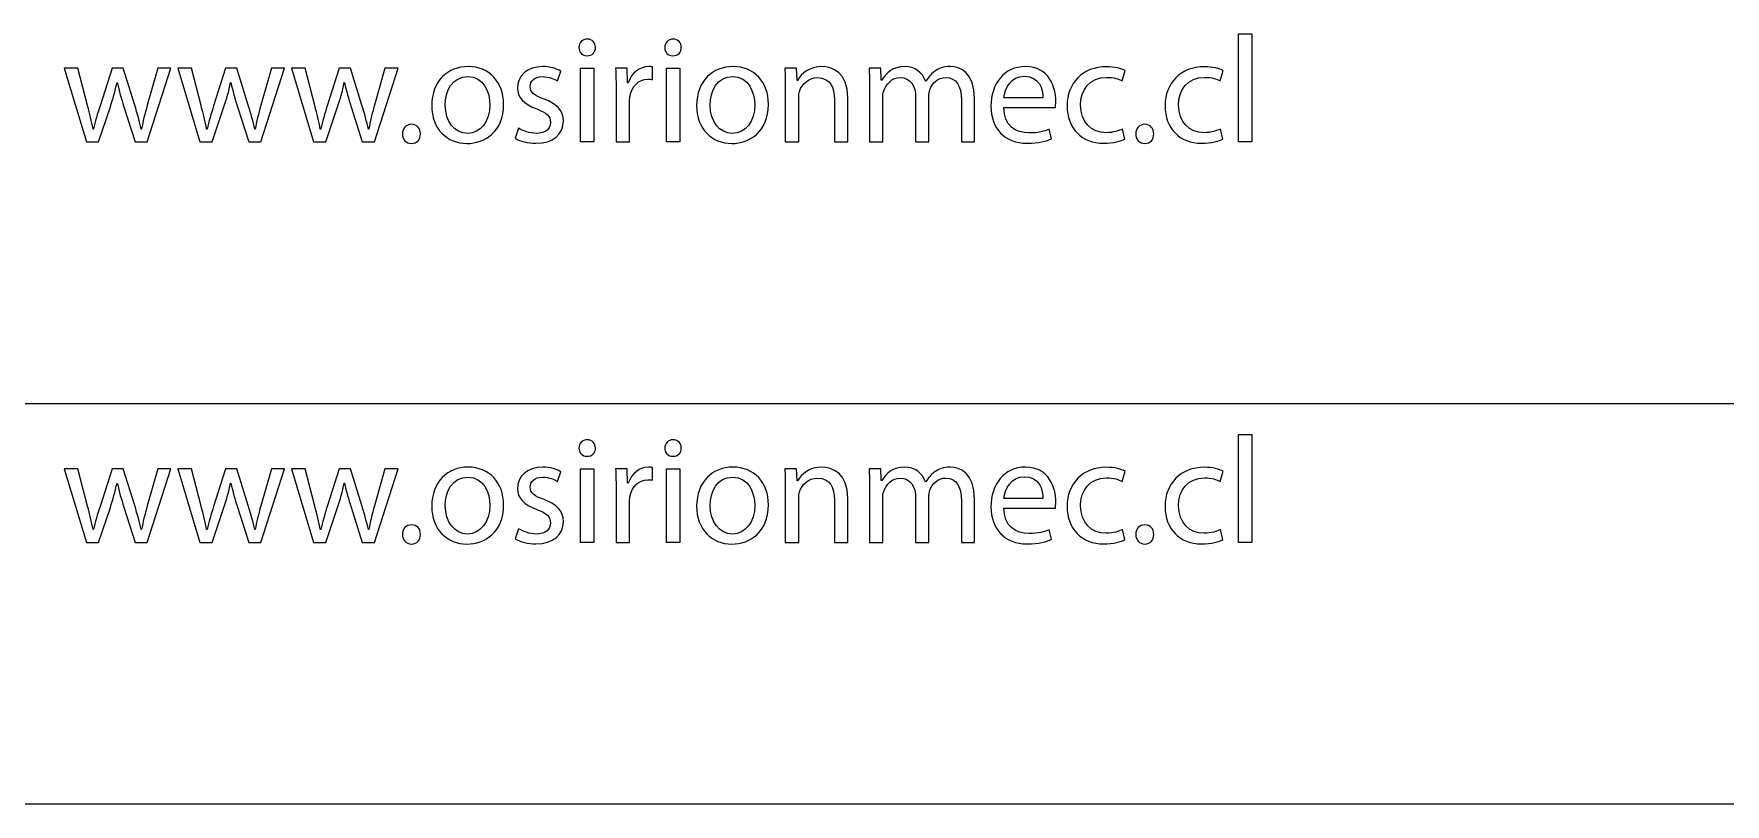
# Model space of a CAD drawing. Header units: inches. Extents: x 4400 to 4800, y 4100 to 4300.
# Drawn here: x 4631.4 to 4687.1, y 4127.5 to 4152.9 of the extents above; entities that cross this region are included whole.
import ezdxf

# ---------------------------------------------------------------- set-up
doc = ezdxf.new("R2010")
doc.units = ezdxf.units.IN
doc.header["$MEASUREMENT"] = 0
doc.layers.add('Capa 1', color=7, linetype='Continuous')

# ---------------------------------------------------------------- blocks, each defined once
blk = doc.blocks.new('block 43')
at = {"layer": 'Capa 1', "color": 1, "lineweight": 9, "true_color": 0xff0000}
for points in [[(4671.053, 4152.876), (4671.493, 4152.876), (4671.493, 4149.325), (4671.053, 4149.325), (4671.053, 4152.876)], [(4649.398, 4149.325), (4649.398, 4151.746), (4649.838, 4151.746), (4649.838, 4149.325), (4649.398, 4149.325)], [(4652.223, 4149.325), (4652.223, 4151.746), (4652.663, 4151.746), (4652.663, 4149.325), (4652.223, 4149.325)]]:
    blk.add_lwpolyline(points, dxfattribs=at)
for points, knots in [([(4649.888, 4152.426), (4649.893, 4152.275), (4649.783, 4152.156), (4649.608, 4152.156), (4649.453, 4152.156), (4649.343, 4152.275), (4649.343, 4152.426), (4649.343, 4152.581), (4649.458, 4152.701), (4649.618, 4152.701), (4649.783, 4152.701), (4649.888, 4152.581), (4649.888, 4152.426)], [0, 0, 0, 0, 1, 1, 1, 2, 2, 2, 3, 3, 3, 4, 4, 4, 4]), ([(4652.713, 4152.426), (4652.718, 4152.275), (4652.608, 4152.156), (4652.433, 4152.156), (4652.278, 4152.156), (4652.168, 4152.275), (4652.168, 4152.426), (4652.168, 4152.581), (4652.283, 4152.701), (4652.443, 4152.701), (4652.608, 4152.701), (4652.713, 4152.581), (4652.713, 4152.426)], [0, 0, 0, 0, 1, 1, 1, 2, 2, 2, 3, 3, 3, 4, 4, 4, 4]), ([(4632.848, 4151.746), (4632.848, 4151.746), (4633.168, 4150.515), (4633.168, 4150.515), (4633.238, 4150.245), (4633.303, 4149.995), (4633.348, 4149.745), (4633.348, 4149.745), (4633.363, 4149.745), (4633.363, 4149.745), (4633.418, 4149.99), (4633.498, 4150.25), (4633.578, 4150.51), (4633.578, 4150.51), (4633.973, 4151.746), (4633.973, 4151.746), (4633.973, 4151.746), (4634.343, 4151.746), (4634.343, 4151.746), (4634.343, 4151.746), (4634.719, 4150.535), (4634.719, 4150.535), (4634.809, 4150.245), (4634.879, 4149.99), (4634.934, 4149.745), (4634.934, 4149.745), (4634.948, 4149.745), (4634.948, 4149.745), (4634.988, 4149.99), (4635.054, 4150.245), (4635.133, 4150.53), (4635.133, 4150.53), (4635.479, 4151.746), (4635.479, 4151.746), (4635.479, 4151.746), (4635.914, 4151.746), (4635.914, 4151.746), (4635.914, 4151.746), (4635.133, 4149.325), (4635.133, 4149.325), (4635.133, 4149.325), (4634.733, 4149.325), (4634.733, 4149.325), (4634.733, 4149.325), (4634.363, 4150.48), (4634.363, 4150.48), (4634.278, 4150.75), (4634.208, 4150.99), (4634.148, 4151.275), (4634.148, 4151.275), (4634.138, 4151.275), (4634.138, 4151.275), (4634.079, 4150.985), (4634.003, 4150.735), (4633.918, 4150.475), (4633.918, 4150.475), (4633.528, 4149.325), (4633.528, 4149.325), (4633.528, 4149.325), (4633.128, 4149.325), (4633.128, 4149.325), (4633.128, 4149.325), (4632.398, 4151.746), (4632.398, 4151.746), (4632.398, 4151.746), (4632.848, 4151.746), (4632.848, 4151.746)], [0, 0, 0, 0, 1, 1, 1, 2, 2, 2, 3, 3, 3, 4, 4, 4, 5, 5, 5, 6, 6, 6, 7, 7, 7, 8, 8, 8, 9, 9, 9, 10, 10, 10, 11, 11, 11, 12, 12, 12, 13, 13, 13, 14, 14, 14, 15, 15, 15, 16, 16, 16, 17, 17, 17, 18, 18, 18, 19, 19, 19, 20, 20, 20, 21, 21, 21, 22, 22, 22, 22]), ([(4636.588, 4151.746), (4636.588, 4151.746), (4636.908, 4150.515), (4636.908, 4150.515), (4636.978, 4150.245), (4637.043, 4149.995), (4637.088, 4149.745), (4637.088, 4149.745), (4637.103, 4149.745), (4637.103, 4149.745), (4637.158, 4149.99), (4637.238, 4150.25), (4637.318, 4150.51), (4637.318, 4150.51), (4637.713, 4151.746), (4637.713, 4151.746), (4637.713, 4151.746), (4638.083, 4151.746), (4638.083, 4151.746), (4638.083, 4151.746), (4638.459, 4150.535), (4638.459, 4150.535), (4638.549, 4150.245), (4638.618, 4149.99), (4638.674, 4149.745), (4638.674, 4149.745), (4638.688, 4149.745), (4638.688, 4149.745), (4638.728, 4149.99), (4638.794, 4150.245), (4638.873, 4150.53), (4638.873, 4150.53), (4639.219, 4151.746), (4639.219, 4151.746), (4639.219, 4151.746), (4639.654, 4151.746), (4639.654, 4151.746), (4639.654, 4151.746), (4638.873, 4149.325), (4638.873, 4149.325), (4638.873, 4149.325), (4638.473, 4149.325), (4638.473, 4149.325), (4638.473, 4149.325), (4638.103, 4150.48), (4638.103, 4150.48), (4638.018, 4150.75), (4637.948, 4150.99), (4637.888, 4151.275), (4637.888, 4151.275), (4637.878, 4151.275), (4637.878, 4151.275), (4637.819, 4150.985), (4637.743, 4150.735), (4637.658, 4150.475), (4637.658, 4150.475), (4637.268, 4149.325), (4637.268, 4149.325), (4637.268, 4149.325), (4636.868, 4149.325), (4636.868, 4149.325), (4636.868, 4149.325), (4636.138, 4151.746), (4636.138, 4151.746), (4636.138, 4151.746), (4636.588, 4151.746), (4636.588, 4151.746)], [0, 0, 0, 0, 1, 1, 1, 2, 2, 2, 3, 3, 3, 4, 4, 4, 5, 5, 5, 6, 6, 6, 7, 7, 7, 8, 8, 8, 9, 9, 9, 10, 10, 10, 11, 11, 11, 12, 12, 12, 13, 13, 13, 14, 14, 14, 15, 15, 15, 16, 16, 16, 17, 17, 17, 18, 18, 18, 19, 19, 19, 20, 20, 20, 21, 21, 21, 22, 22, 22, 22]), ([(4640.328, 4151.746), (4640.328, 4151.746), (4640.648, 4150.515), (4640.648, 4150.515), (4640.718, 4150.245), (4640.783, 4149.995), (4640.828, 4149.745), (4640.828, 4149.745), (4640.843, 4149.745), (4640.843, 4149.745), (4640.898, 4149.99), (4640.978, 4150.25), (4641.058, 4150.51), (4641.058, 4150.51), (4641.453, 4151.746), (4641.453, 4151.746), (4641.453, 4151.746), (4641.823, 4151.746), (4641.823, 4151.746), (4641.823, 4151.746), (4642.199, 4150.535), (4642.199, 4150.535), (4642.289, 4150.245), (4642.358, 4149.99), (4642.414, 4149.745), (4642.414, 4149.745), (4642.428, 4149.745), (4642.428, 4149.745), (4642.468, 4149.99), (4642.534, 4150.245), (4642.613, 4150.53), (4642.613, 4150.53), (4642.959, 4151.746), (4642.959, 4151.746), (4642.959, 4151.746), (4643.394, 4151.746), (4643.394, 4151.746), (4643.394, 4151.746), (4642.613, 4149.325), (4642.613, 4149.325), (4642.613, 4149.325), (4642.213, 4149.325), (4642.213, 4149.325), (4642.213, 4149.325), (4641.843, 4150.48), (4641.843, 4150.48), (4641.758, 4150.75), (4641.688, 4150.99), (4641.628, 4151.275), (4641.628, 4151.275), (4641.618, 4151.275), (4641.618, 4151.275), (4641.559, 4150.985), (4641.483, 4150.735), (4641.398, 4150.475), (4641.398, 4150.475), (4641.008, 4149.325), (4641.008, 4149.325), (4641.008, 4149.325), (4640.608, 4149.325), (4640.608, 4149.325), (4640.608, 4149.325), (4639.878, 4151.746), (4639.878, 4151.746), (4639.878, 4151.746), (4640.328, 4151.746), (4640.328, 4151.746)], [0, 0, 0, 0, 1, 1, 1, 2, 2, 2, 3, 3, 3, 4, 4, 4, 5, 5, 5, 6, 6, 6, 7, 7, 7, 8, 8, 8, 9, 9, 9, 10, 10, 10, 11, 11, 11, 12, 12, 12, 13, 13, 13, 14, 14, 14, 15, 15, 15, 16, 16, 16, 17, 17, 17, 18, 18, 18, 19, 19, 19, 20, 20, 20, 21, 21, 21, 22, 22, 22, 22]), ([(4646.863, 4150.555), (4646.863, 4149.66), (4646.244, 4149.27), (4645.658, 4149.27), (4645.003, 4149.27), (4644.498, 4149.75), (4644.498, 4150.515), (4644.498, 4151.325), (4645.028, 4151.8), (4645.698, 4151.8), (4646.393, 4151.8), (4646.863, 4151.295), (4646.863, 4150.555)], [0, 0, 0, 0, 1, 1, 1, 2, 2, 2, 3, 3, 3, 4, 4, 4, 4]), ([(4644.943, 4150.53), (4644.943, 4150), (4645.248, 4149.6), (4645.678, 4149.6), (4646.098, 4149.6), (4646.413, 4149.995), (4646.413, 4150.54), (4646.413, 4150.95), (4646.208, 4151.47), (4645.688, 4151.47), (4645.168, 4151.47), (4644.943, 4150.99), (4644.943, 4150.53)], [0, 0, 0, 0, 1, 1, 1, 2, 2, 2, 3, 3, 3, 4, 4, 4, 4]), ([(4647.358, 4149.775), (4647.488, 4149.69), (4647.718, 4149.6), (4647.938, 4149.6), (4648.258, 4149.6), (4648.408, 4149.76), (4648.408, 4149.96), (4648.408, 4150.17), (4648.283, 4150.285), (4647.958, 4150.405), (4647.523, 4150.56), (4647.318, 4150.8), (4647.318, 4151.09), (4647.318, 4151.48), (4647.633, 4151.8), (4648.153, 4151.8), (4648.398, 4151.8), (4648.613, 4151.73), (4648.748, 4151.65), (4648.748, 4151.65), (4648.638, 4151.33), (4648.638, 4151.33), (4648.543, 4151.39), (4648.368, 4151.47), (4648.143, 4151.47), (4647.883, 4151.47), (4647.738, 4151.32), (4647.738, 4151.14), (4647.738, 4150.94), (4647.883, 4150.85), (4648.198, 4150.73), (4648.618, 4150.57), (4648.833, 4150.36), (4648.833, 4150), (4648.833, 4149.575), (4648.503, 4149.275), (4647.928, 4149.275), (4647.663, 4149.275), (4647.418, 4149.34), (4647.248, 4149.44), (4647.248, 4149.44), (4647.358, 4149.775), (4647.358, 4149.775)], [0, 0, 0, 0, 1, 1, 1, 2, 2, 2, 3, 3, 3, 4, 4, 4, 5, 5, 5, 6, 6, 6, 7, 7, 7, 8, 8, 8, 9, 9, 9, 10, 10, 10, 11, 11, 11, 12, 12, 12, 13, 13, 13, 14, 14, 14, 14]), ([(4650.568, 4150.99), (4650.568, 4151.275), (4650.563, 4151.52), (4650.548, 4151.746), (4650.548, 4151.746), (4650.933, 4151.746), (4650.933, 4151.746), (4650.933, 4151.746), (4650.948, 4151.27), (4650.948, 4151.27), (4650.948, 4151.27), (4650.968, 4151.27), (4650.968, 4151.27), (4651.078, 4151.595), (4651.343, 4151.8), (4651.638, 4151.8), (4651.688, 4151.8), (4651.723, 4151.796), (4651.763, 4151.786), (4651.763, 4151.786), (4651.763, 4151.37), (4651.763, 4151.37), (4651.718, 4151.38), (4651.673, 4151.385), (4651.613, 4151.385), (4651.303, 4151.385), (4651.083, 4151.15), (4651.023, 4150.82), (4651.013, 4150.76), (4651.003, 4150.69), (4651.003, 4150.615), (4651.003, 4150.615), (4651.003, 4149.325), (4651.003, 4149.325), (4651.003, 4149.325), (4650.568, 4149.325), (4650.568, 4149.325), (4650.568, 4149.325), (4650.568, 4150.99), (4650.568, 4150.99)], [0, 0, 0, 0, 1, 1, 1, 2, 2, 2, 3, 3, 3, 4, 4, 4, 5, 5, 5, 6, 6, 6, 7, 7, 7, 8, 8, 8, 9, 9, 9, 10, 10, 10, 11, 11, 11, 12, 12, 12, 13, 13, 13, 13]), ([(4655.583, 4150.555), (4655.583, 4149.66), (4654.963, 4149.27), (4654.378, 4149.27), (4653.723, 4149.27), (4653.218, 4149.75), (4653.218, 4150.515), (4653.218, 4151.325), (4653.748, 4151.8), (4654.418, 4151.8), (4655.113, 4151.8), (4655.583, 4151.295), (4655.583, 4150.555)], [0, 0, 0, 0, 1, 1, 1, 2, 2, 2, 3, 3, 3, 4, 4, 4, 4]), ([(4653.663, 4150.53), (4653.663, 4150), (4653.968, 4149.6), (4654.398, 4149.6), (4654.818, 4149.6), (4655.133, 4149.995), (4655.133, 4150.54), (4655.133, 4150.95), (4654.928, 4151.47), (4654.408, 4151.47), (4653.888, 4151.47), (4653.663, 4150.99), (4653.663, 4150.53)], [0, 0, 0, 0, 1, 1, 1, 2, 2, 2, 3, 3, 3, 4, 4, 4, 4]), ([(4656.138, 4151.09), (4656.138, 4151.34), (4656.133, 4151.545), (4656.118, 4151.746), (4656.118, 4151.746), (4656.508, 4151.746), (4656.508, 4151.746), (4656.508, 4151.746), (4656.533, 4151.345), (4656.533, 4151.345), (4656.533, 4151.345), (4656.543, 4151.345), (4656.543, 4151.345), (4656.663, 4151.575), (4656.943, 4151.8), (4657.343, 4151.8), (4657.678, 4151.8), (4658.198, 4151.601), (4658.198, 4150.77), (4658.198, 4150.77), (4658.198, 4149.325), (4658.198, 4149.325), (4658.198, 4149.325), (4657.758, 4149.325), (4657.758, 4149.325), (4657.758, 4149.325), (4657.758, 4150.72), (4657.758, 4150.72), (4657.758, 4151.11), (4657.613, 4151.435), (4657.198, 4151.435), (4656.908, 4151.435), (4656.683, 4151.23), (4656.608, 4150.985), (4656.588, 4150.93), (4656.578, 4150.855), (4656.578, 4150.78), (4656.578, 4150.78), (4656.578, 4149.325), (4656.578, 4149.325), (4656.578, 4149.325), (4656.138, 4149.325), (4656.138, 4149.325), (4656.138, 4149.325), (4656.138, 4151.09), (4656.138, 4151.09)], [0, 0, 0, 0, 1, 1, 1, 2, 2, 2, 3, 3, 3, 4, 4, 4, 5, 5, 5, 6, 6, 6, 7, 7, 7, 8, 8, 8, 9, 9, 9, 10, 10, 10, 11, 11, 11, 12, 12, 12, 13, 13, 13, 14, 14, 14, 15, 15, 15, 15]), ([(4658.913, 4151.09), (4658.913, 4151.34), (4658.908, 4151.545), (4658.893, 4151.746), (4658.893, 4151.746), (4659.278, 4151.746), (4659.278, 4151.746), (4659.278, 4151.746), (4659.298, 4151.355), (4659.298, 4151.355), (4659.298, 4151.355), (4659.313, 4151.355), (4659.313, 4151.355), (4659.448, 4151.585), (4659.673, 4151.8), (4660.073, 4151.8), (4660.403, 4151.8), (4660.653, 4151.601), (4660.758, 4151.315), (4660.758, 4151.315), (4660.768, 4151.315), (4660.768, 4151.315), (4660.843, 4151.45), (4660.938, 4151.555), (4661.038, 4151.63), (4661.183, 4151.74), (4661.343, 4151.8), (4661.573, 4151.8), (4661.893, 4151.8), (4662.368, 4151.591), (4662.368, 4150.75), (4662.368, 4150.75), (4662.368, 4149.325), (4662.368, 4149.325), (4662.368, 4149.325), (4661.938, 4149.325), (4661.938, 4149.325), (4661.938, 4149.325), (4661.938, 4150.695), (4661.938, 4150.695), (4661.938, 4151.16), (4661.768, 4151.44), (4661.413, 4151.44), (4661.163, 4151.44), (4660.968, 4151.255), (4660.893, 4151.04), (4660.873, 4150.98), (4660.858, 4150.9), (4660.858, 4150.82), (4660.858, 4150.82), (4660.858, 4149.325), (4660.858, 4149.325), (4660.858, 4149.325), (4660.428, 4149.325), (4660.428, 4149.325), (4660.428, 4149.325), (4660.428, 4150.775), (4660.428, 4150.775), (4660.428, 4151.16), (4660.258, 4151.44), (4659.923, 4151.44), (4659.648, 4151.44), (4659.448, 4151.22), (4659.378, 4151), (4659.353, 4150.935), (4659.343, 4150.86), (4659.343, 4150.785), (4659.343, 4150.785), (4659.343, 4149.325), (4659.343, 4149.325), (4659.343, 4149.325), (4658.913, 4149.325), (4658.913, 4149.325), (4658.913, 4149.325), (4658.913, 4151.09), (4658.913, 4151.09)], [0, 0, 0, 0, 1, 1, 1, 2, 2, 2, 3, 3, 3, 4, 4, 4, 5, 5, 5, 6, 6, 6, 7, 7, 7, 8, 8, 8, 9, 9, 9, 10, 10, 10, 11, 11, 11, 12, 12, 12, 13, 13, 13, 14, 14, 14, 15, 15, 15, 16, 16, 16, 17, 17, 17, 18, 18, 18, 19, 19, 19, 20, 20, 20, 21, 21, 21, 22, 22, 22, 23, 23, 23, 24, 24, 24, 25, 25, 25, 25]), ([(4663.328, 4150.455), (4663.338, 4149.86), (4663.718, 4149.615), (4664.158, 4149.615), (4664.473, 4149.615), (4664.663, 4149.67), (4664.828, 4149.74), (4664.828, 4149.74), (4664.903, 4149.425), (4664.903, 4149.425), (4664.748, 4149.355), (4664.483, 4149.275), (4664.098, 4149.275), (4663.353, 4149.275), (4662.908, 4149.765), (4662.908, 4150.495), (4662.908, 4151.225), (4663.338, 4151.8), (4664.043, 4151.8), (4664.833, 4151.8), (4665.043, 4151.105), (4665.043, 4150.66), (4665.043, 4150.57), (4665.033, 4150.5), (4665.028, 4150.455), (4665.028, 4150.455), (4663.328, 4150.455), (4663.328, 4150.455)], [0, 0, 0, 0, 1, 1, 1, 2, 2, 2, 3, 3, 3, 4, 4, 4, 5, 5, 5, 6, 6, 6, 7, 7, 7, 8, 8, 8, 9, 9, 9, 9]), ([(4664.618, 4150.77), (4664.623, 4151.05), (4664.503, 4151.485), (4664.008, 4151.485), (4663.563, 4151.485), (4663.368, 4151.075), (4663.333, 4150.77), (4663.333, 4150.77), (4664.618, 4150.77), (4664.618, 4150.77)], [0, 0, 0, 0, 1, 1, 1, 2, 2, 2, 3, 3, 3, 3]), ([(4667.313, 4149.415), (4667.198, 4149.355), (4666.943, 4149.275), (4666.618, 4149.275), (4665.888, 4149.275), (4665.413, 4149.77), (4665.413, 4150.51), (4665.413, 4151.255), (4665.923, 4151.796), (4666.713, 4151.796), (4666.973, 4151.796), (4667.203, 4151.73), (4667.323, 4151.67), (4667.323, 4151.67), (4667.223, 4151.33), (4667.223, 4151.33), (4667.118, 4151.39), (4666.953, 4151.445), (4666.713, 4151.445), (4666.158, 4151.445), (4665.857, 4151.035), (4665.857, 4150.53), (4665.857, 4149.97), (4666.218, 4149.625), (4666.698, 4149.625), (4666.948, 4149.625), (4667.113, 4149.69), (4667.238, 4149.745), (4667.238, 4149.745), (4667.313, 4149.415), (4667.313, 4149.415)], [0, 0, 0, 0, 1, 1, 1, 2, 2, 2, 3, 3, 3, 4, 4, 4, 5, 5, 5, 6, 6, 6, 7, 7, 7, 8, 8, 8, 9, 9, 9, 10, 10, 10, 10]), ([(4670.538, 4149.415), (4670.423, 4149.355), (4670.168, 4149.275), (4669.843, 4149.275), (4669.113, 4149.275), (4668.638, 4149.77), (4668.638, 4150.51), (4668.638, 4151.255), (4669.148, 4151.796), (4669.938, 4151.796), (4670.198, 4151.796), (4670.428, 4151.73), (4670.548, 4151.67), (4670.548, 4151.67), (4670.448, 4151.33), (4670.448, 4151.33), (4670.343, 4151.39), (4670.178, 4151.445), (4669.938, 4151.445), (4669.383, 4151.445), (4669.082, 4151.035), (4669.082, 4150.53), (4669.082, 4149.97), (4669.443, 4149.625), (4669.923, 4149.625), (4670.173, 4149.625), (4670.338, 4149.69), (4670.463, 4149.745), (4670.463, 4149.745), (4670.538, 4149.415), (4670.538, 4149.415)], [0, 0, 0, 0, 1, 1, 1, 2, 2, 2, 3, 3, 3, 4, 4, 4, 5, 5, 5, 6, 6, 6, 7, 7, 7, 8, 8, 8, 9, 9, 9, 10, 10, 10, 10]), ([(4643.533, 4149.585), (4643.533, 4149.77), (4643.658, 4149.9), (4643.833, 4149.9), (4644.008, 4149.9), (4644.128, 4149.77), (4644.128, 4149.585), (4644.128, 4149.405), (4644.013, 4149.27), (4643.828, 4149.27), (4643.653, 4149.27), (4643.533, 4149.405), (4643.533, 4149.585)], [0, 0, 0, 0, 1, 1, 1, 2, 2, 2, 3, 3, 3, 4, 4, 4, 4]), ([(4667.673, 4149.585), (4667.673, 4149.77), (4667.798, 4149.9), (4667.973, 4149.9), (4668.148, 4149.9), (4668.268, 4149.77), (4668.268, 4149.585), (4668.268, 4149.405), (4668.153, 4149.27), (4667.968, 4149.27), (4667.793, 4149.27), (4667.673, 4149.405), (4667.673, 4149.585)], [0, 0, 0, 0, 1, 1, 1, 2, 2, 2, 3, 3, 3, 4, 4, 4, 4])]:
    blk.add_open_spline(points, degree=3, knots=knots, dxfattribs=at)
blk = doc.blocks.new('block 44')
at = {"layer": 'Capa 1', "color": 1, "lineweight": 9, "true_color": 0xff0000}
for points in [[(4671.053, 4139.701), (4671.493, 4139.701), (4671.493, 4136.151), (4671.053, 4136.151), (4671.053, 4139.701)], [(4649.398, 4136.151), (4649.398, 4138.572), (4649.838, 4138.572), (4649.838, 4136.151), (4649.398, 4136.151)], [(4652.223, 4136.151), (4652.223, 4138.572), (4652.663, 4138.572), (4652.663, 4136.151), (4652.223, 4136.151)]]:
    blk.add_lwpolyline(points, dxfattribs=at)
for points, knots in [([(4649.888, 4139.252), (4649.893, 4139.101), (4649.783, 4138.981), (4649.608, 4138.981), (4649.453, 4138.981), (4649.343, 4139.101), (4649.343, 4139.252), (4649.343, 4139.407), (4649.458, 4139.526), (4649.618, 4139.526), (4649.783, 4139.526), (4649.888, 4139.407), (4649.888, 4139.252)], [0, 0, 0, 0, 1, 1, 1, 2, 2, 2, 3, 3, 3, 4, 4, 4, 4]), ([(4652.713, 4139.252), (4652.718, 4139.101), (4652.608, 4138.981), (4652.433, 4138.981), (4652.278, 4138.981), (4652.168, 4139.101), (4652.168, 4139.252), (4652.168, 4139.407), (4652.283, 4139.526), (4652.443, 4139.526), (4652.608, 4139.526), (4652.713, 4139.407), (4652.713, 4139.252)], [0, 0, 0, 0, 1, 1, 1, 2, 2, 2, 3, 3, 3, 4, 4, 4, 4]), ([(4632.848, 4138.572), (4632.848, 4138.572), (4633.168, 4137.341), (4633.168, 4137.341), (4633.238, 4137.071), (4633.303, 4136.821), (4633.348, 4136.571), (4633.348, 4136.571), (4633.363, 4136.571), (4633.363, 4136.571), (4633.418, 4136.816), (4633.498, 4137.076), (4633.578, 4137.336), (4633.578, 4137.336), (4633.973, 4138.572), (4633.973, 4138.572), (4633.973, 4138.572), (4634.343, 4138.572), (4634.343, 4138.572), (4634.343, 4138.572), (4634.719, 4137.361), (4634.719, 4137.361), (4634.809, 4137.071), (4634.879, 4136.816), (4634.934, 4136.571), (4634.934, 4136.571), (4634.948, 4136.571), (4634.948, 4136.571), (4634.988, 4136.816), (4635.054, 4137.071), (4635.133, 4137.356), (4635.133, 4137.356), (4635.479, 4138.572), (4635.479, 4138.572), (4635.479, 4138.572), (4635.914, 4138.572), (4635.914, 4138.572), (4635.914, 4138.572), (4635.133, 4136.151), (4635.133, 4136.151), (4635.133, 4136.151), (4634.733, 4136.151), (4634.733, 4136.151), (4634.733, 4136.151), (4634.363, 4137.306), (4634.363, 4137.306), (4634.278, 4137.576), (4634.208, 4137.816), (4634.148, 4138.101), (4634.148, 4138.101), (4634.138, 4138.101), (4634.138, 4138.101), (4634.079, 4137.811), (4634.003, 4137.561), (4633.918, 4137.301), (4633.918, 4137.301), (4633.528, 4136.151), (4633.528, 4136.151), (4633.528, 4136.151), (4633.128, 4136.151), (4633.128, 4136.151), (4633.128, 4136.151), (4632.398, 4138.572), (4632.398, 4138.572), (4632.398, 4138.572), (4632.848, 4138.572), (4632.848, 4138.572)], [0, 0, 0, 0, 1, 1, 1, 2, 2, 2, 3, 3, 3, 4, 4, 4, 5, 5, 5, 6, 6, 6, 7, 7, 7, 8, 8, 8, 9, 9, 9, 10, 10, 10, 11, 11, 11, 12, 12, 12, 13, 13, 13, 14, 14, 14, 15, 15, 15, 16, 16, 16, 17, 17, 17, 18, 18, 18, 19, 19, 19, 20, 20, 20, 21, 21, 21, 22, 22, 22, 22]), ([(4636.588, 4138.572), (4636.588, 4138.572), (4636.908, 4137.341), (4636.908, 4137.341), (4636.978, 4137.071), (4637.043, 4136.821), (4637.088, 4136.571), (4637.088, 4136.571), (4637.103, 4136.571), (4637.103, 4136.571), (4637.158, 4136.816), (4637.238, 4137.076), (4637.318, 4137.336), (4637.318, 4137.336), (4637.713, 4138.572), (4637.713, 4138.572), (4637.713, 4138.572), (4638.083, 4138.572), (4638.083, 4138.572), (4638.083, 4138.572), (4638.459, 4137.361), (4638.459, 4137.361), (4638.549, 4137.071), (4638.618, 4136.816), (4638.674, 4136.571), (4638.674, 4136.571), (4638.688, 4136.571), (4638.688, 4136.571), (4638.728, 4136.816), (4638.794, 4137.071), (4638.873, 4137.356), (4638.873, 4137.356), (4639.219, 4138.572), (4639.219, 4138.572), (4639.219, 4138.572), (4639.654, 4138.572), (4639.654, 4138.572), (4639.654, 4138.572), (4638.873, 4136.151), (4638.873, 4136.151), (4638.873, 4136.151), (4638.473, 4136.151), (4638.473, 4136.151), (4638.473, 4136.151), (4638.103, 4137.306), (4638.103, 4137.306), (4638.018, 4137.576), (4637.948, 4137.816), (4637.888, 4138.101), (4637.888, 4138.101), (4637.878, 4138.101), (4637.878, 4138.101), (4637.819, 4137.811), (4637.743, 4137.561), (4637.658, 4137.301), (4637.658, 4137.301), (4637.268, 4136.151), (4637.268, 4136.151), (4637.268, 4136.151), (4636.868, 4136.151), (4636.868, 4136.151), (4636.868, 4136.151), (4636.138, 4138.572), (4636.138, 4138.572), (4636.138, 4138.572), (4636.588, 4138.572), (4636.588, 4138.572)], [0, 0, 0, 0, 1, 1, 1, 2, 2, 2, 3, 3, 3, 4, 4, 4, 5, 5, 5, 6, 6, 6, 7, 7, 7, 8, 8, 8, 9, 9, 9, 10, 10, 10, 11, 11, 11, 12, 12, 12, 13, 13, 13, 14, 14, 14, 15, 15, 15, 16, 16, 16, 17, 17, 17, 18, 18, 18, 19, 19, 19, 20, 20, 20, 21, 21, 21, 22, 22, 22, 22]), ([(4640.328, 4138.572), (4640.328, 4138.572), (4640.648, 4137.341), (4640.648, 4137.341), (4640.718, 4137.071), (4640.783, 4136.821), (4640.828, 4136.571), (4640.828, 4136.571), (4640.843, 4136.571), (4640.843, 4136.571), (4640.898, 4136.816), (4640.978, 4137.076), (4641.058, 4137.336), (4641.058, 4137.336), (4641.453, 4138.572), (4641.453, 4138.572), (4641.453, 4138.572), (4641.823, 4138.572), (4641.823, 4138.572), (4641.823, 4138.572), (4642.199, 4137.361), (4642.199, 4137.361), (4642.289, 4137.071), (4642.358, 4136.816), (4642.414, 4136.571), (4642.414, 4136.571), (4642.428, 4136.571), (4642.428, 4136.571), (4642.468, 4136.816), (4642.534, 4137.071), (4642.613, 4137.356), (4642.613, 4137.356), (4642.959, 4138.572), (4642.959, 4138.572), (4642.959, 4138.572), (4643.394, 4138.572), (4643.394, 4138.572), (4643.394, 4138.572), (4642.613, 4136.151), (4642.613, 4136.151), (4642.613, 4136.151), (4642.213, 4136.151), (4642.213, 4136.151), (4642.213, 4136.151), (4641.843, 4137.306), (4641.843, 4137.306), (4641.758, 4137.576), (4641.688, 4137.816), (4641.628, 4138.101), (4641.628, 4138.101), (4641.618, 4138.101), (4641.618, 4138.101), (4641.559, 4137.811), (4641.483, 4137.561), (4641.398, 4137.301), (4641.398, 4137.301), (4641.008, 4136.151), (4641.008, 4136.151), (4641.008, 4136.151), (4640.608, 4136.151), (4640.608, 4136.151), (4640.608, 4136.151), (4639.878, 4138.572), (4639.878, 4138.572), (4639.878, 4138.572), (4640.328, 4138.572), (4640.328, 4138.572)], [0, 0, 0, 0, 1, 1, 1, 2, 2, 2, 3, 3, 3, 4, 4, 4, 5, 5, 5, 6, 6, 6, 7, 7, 7, 8, 8, 8, 9, 9, 9, 10, 10, 10, 11, 11, 11, 12, 12, 12, 13, 13, 13, 14, 14, 14, 15, 15, 15, 16, 16, 16, 17, 17, 17, 18, 18, 18, 19, 19, 19, 20, 20, 20, 21, 21, 21, 22, 22, 22, 22]), ([(4646.863, 4137.381), (4646.863, 4136.486), (4646.244, 4136.096), (4645.658, 4136.096), (4645.003, 4136.096), (4644.498, 4136.576), (4644.498, 4137.341), (4644.498, 4138.151), (4645.028, 4138.626), (4645.698, 4138.626), (4646.393, 4138.626), (4646.863, 4138.121), (4646.863, 4137.381)], [0, 0, 0, 0, 1, 1, 1, 2, 2, 2, 3, 3, 3, 4, 4, 4, 4]), ([(4647.358, 4136.601), (4647.488, 4136.516), (4647.718, 4136.426), (4647.938, 4136.426), (4648.258, 4136.426), (4648.408, 4136.586), (4648.408, 4136.786), (4648.408, 4136.996), (4648.283, 4137.111), (4647.958, 4137.231), (4647.523, 4137.386), (4647.318, 4137.626), (4647.318, 4137.916), (4647.318, 4138.306), (4647.633, 4138.626), (4648.153, 4138.626), (4648.398, 4138.626), (4648.613, 4138.556), (4648.748, 4138.476), (4648.748, 4138.476), (4648.638, 4138.156), (4648.638, 4138.156), (4648.543, 4138.216), (4648.368, 4138.296), (4648.143, 4138.296), (4647.883, 4138.296), (4647.738, 4138.146), (4647.738, 4137.966), (4647.738, 4137.766), (4647.883, 4137.676), (4648.198, 4137.556), (4648.618, 4137.396), (4648.833, 4137.186), (4648.833, 4136.826), (4648.833, 4136.401), (4648.503, 4136.101), (4647.928, 4136.101), (4647.663, 4136.101), (4647.418, 4136.166), (4647.248, 4136.266), (4647.248, 4136.266), (4647.358, 4136.601), (4647.358, 4136.601)], [0, 0, 0, 0, 1, 1, 1, 2, 2, 2, 3, 3, 3, 4, 4, 4, 5, 5, 5, 6, 6, 6, 7, 7, 7, 8, 8, 8, 9, 9, 9, 10, 10, 10, 11, 11, 11, 12, 12, 12, 13, 13, 13, 14, 14, 14, 14]), ([(4650.568, 4137.816), (4650.568, 4138.101), (4650.563, 4138.346), (4650.548, 4138.572), (4650.548, 4138.572), (4650.933, 4138.572), (4650.933, 4138.572), (4650.933, 4138.572), (4650.948, 4138.096), (4650.948, 4138.096), (4650.948, 4138.096), (4650.968, 4138.096), (4650.968, 4138.096), (4651.078, 4138.421), (4651.343, 4138.626), (4651.638, 4138.626), (4651.688, 4138.626), (4651.723, 4138.621), (4651.763, 4138.611), (4651.763, 4138.611), (4651.763, 4138.196), (4651.763, 4138.196), (4651.718, 4138.206), (4651.673, 4138.211), (4651.613, 4138.211), (4651.303, 4138.211), (4651.083, 4137.976), (4651.023, 4137.646), (4651.013, 4137.586), (4651.003, 4137.516), (4651.003, 4137.441), (4651.003, 4137.441), (4651.003, 4136.151), (4651.003, 4136.151), (4651.003, 4136.151), (4650.568, 4136.151), (4650.568, 4136.151), (4650.568, 4136.151), (4650.568, 4137.816), (4650.568, 4137.816)], [0, 0, 0, 0, 1, 1, 1, 2, 2, 2, 3, 3, 3, 4, 4, 4, 5, 5, 5, 6, 6, 6, 7, 7, 7, 8, 8, 8, 9, 9, 9, 10, 10, 10, 11, 11, 11, 12, 12, 12, 13, 13, 13, 13]), ([(4655.583, 4137.381), (4655.583, 4136.486), (4654.963, 4136.096), (4654.378, 4136.096), (4653.723, 4136.096), (4653.218, 4136.576), (4653.218, 4137.341), (4653.218, 4138.151), (4653.748, 4138.626), (4654.418, 4138.626), (4655.113, 4138.626), (4655.583, 4138.121), (4655.583, 4137.381)], [0, 0, 0, 0, 1, 1, 1, 2, 2, 2, 3, 3, 3, 4, 4, 4, 4]), ([(4656.138, 4137.916), (4656.138, 4138.166), (4656.133, 4138.371), (4656.118, 4138.572), (4656.118, 4138.572), (4656.508, 4138.572), (4656.508, 4138.572), (4656.508, 4138.572), (4656.533, 4138.171), (4656.533, 4138.171), (4656.533, 4138.171), (4656.543, 4138.171), (4656.543, 4138.171), (4656.663, 4138.401), (4656.943, 4138.626), (4657.343, 4138.626), (4657.678, 4138.626), (4658.198, 4138.426), (4658.198, 4137.596), (4658.198, 4137.596), (4658.198, 4136.151), (4658.198, 4136.151), (4658.198, 4136.151), (4657.758, 4136.151), (4657.758, 4136.151), (4657.758, 4136.151), (4657.758, 4137.546), (4657.758, 4137.546), (4657.758, 4137.936), (4657.613, 4138.261), (4657.198, 4138.261), (4656.908, 4138.261), (4656.683, 4138.056), (4656.608, 4137.811), (4656.588, 4137.756), (4656.578, 4137.681), (4656.578, 4137.606), (4656.578, 4137.606), (4656.578, 4136.151), (4656.578, 4136.151), (4656.578, 4136.151), (4656.138, 4136.151), (4656.138, 4136.151), (4656.138, 4136.151), (4656.138, 4137.916), (4656.138, 4137.916)], [0, 0, 0, 0, 1, 1, 1, 2, 2, 2, 3, 3, 3, 4, 4, 4, 5, 5, 5, 6, 6, 6, 7, 7, 7, 8, 8, 8, 9, 9, 9, 10, 10, 10, 11, 11, 11, 12, 12, 12, 13, 13, 13, 14, 14, 14, 15, 15, 15, 15]), ([(4658.913, 4137.916), (4658.913, 4138.166), (4658.908, 4138.371), (4658.893, 4138.572), (4658.893, 4138.572), (4659.278, 4138.572), (4659.278, 4138.572), (4659.278, 4138.572), (4659.298, 4138.181), (4659.298, 4138.181), (4659.298, 4138.181), (4659.313, 4138.181), (4659.313, 4138.181), (4659.448, 4138.411), (4659.673, 4138.626), (4660.073, 4138.626), (4660.403, 4138.626), (4660.653, 4138.426), (4660.758, 4138.141), (4660.758, 4138.141), (4660.768, 4138.141), (4660.768, 4138.141), (4660.843, 4138.276), (4660.938, 4138.381), (4661.038, 4138.456), (4661.183, 4138.566), (4661.343, 4138.626), (4661.573, 4138.626), (4661.893, 4138.626), (4662.368, 4138.416), (4662.368, 4137.576), (4662.368, 4137.576), (4662.368, 4136.151), (4662.368, 4136.151), (4662.368, 4136.151), (4661.938, 4136.151), (4661.938, 4136.151), (4661.938, 4136.151), (4661.938, 4137.521), (4661.938, 4137.521), (4661.938, 4137.986), (4661.768, 4138.266), (4661.413, 4138.266), (4661.163, 4138.266), (4660.968, 4138.081), (4660.893, 4137.866), (4660.873, 4137.806), (4660.858, 4137.726), (4660.858, 4137.646), (4660.858, 4137.646), (4660.858, 4136.151), (4660.858, 4136.151), (4660.858, 4136.151), (4660.428, 4136.151), (4660.428, 4136.151), (4660.428, 4136.151), (4660.428, 4137.601), (4660.428, 4137.601), (4660.428, 4137.986), (4660.258, 4138.266), (4659.923, 4138.266), (4659.648, 4138.266), (4659.448, 4138.046), (4659.378, 4137.826), (4659.353, 4137.761), (4659.343, 4137.686), (4659.343, 4137.611), (4659.343, 4137.611), (4659.343, 4136.151), (4659.343, 4136.151), (4659.343, 4136.151), (4658.913, 4136.151), (4658.913, 4136.151), (4658.913, 4136.151), (4658.913, 4137.916), (4658.913, 4137.916)], [0, 0, 0, 0, 1, 1, 1, 2, 2, 2, 3, 3, 3, 4, 4, 4, 5, 5, 5, 6, 6, 6, 7, 7, 7, 8, 8, 8, 9, 9, 9, 10, 10, 10, 11, 11, 11, 12, 12, 12, 13, 13, 13, 14, 14, 14, 15, 15, 15, 16, 16, 16, 17, 17, 17, 18, 18, 18, 19, 19, 19, 20, 20, 20, 21, 21, 21, 22, 22, 22, 23, 23, 23, 24, 24, 24, 25, 25, 25, 25]), ([(4663.328, 4137.281), (4663.338, 4136.686), (4663.718, 4136.441), (4664.158, 4136.441), (4664.473, 4136.441), (4664.663, 4136.496), (4664.828, 4136.566), (4664.828, 4136.566), (4664.903, 4136.251), (4664.903, 4136.251), (4664.748, 4136.181), (4664.483, 4136.101), (4664.098, 4136.101), (4663.353, 4136.101), (4662.908, 4136.591), (4662.908, 4137.321), (4662.908, 4138.051), (4663.338, 4138.626), (4664.043, 4138.626), (4664.833, 4138.626), (4665.043, 4137.931), (4665.043, 4137.486), (4665.043, 4137.396), (4665.033, 4137.326), (4665.028, 4137.281), (4665.028, 4137.281), (4663.328, 4137.281), (4663.328, 4137.281)], [0, 0, 0, 0, 1, 1, 1, 2, 2, 2, 3, 3, 3, 4, 4, 4, 5, 5, 5, 6, 6, 6, 7, 7, 7, 8, 8, 8, 9, 9, 9, 9]), ([(4667.313, 4136.241), (4667.198, 4136.181), (4666.943, 4136.101), (4666.618, 4136.101), (4665.888, 4136.101), (4665.413, 4136.596), (4665.413, 4137.336), (4665.413, 4138.081), (4665.923, 4138.621), (4666.713, 4138.621), (4666.973, 4138.621), (4667.203, 4138.556), (4667.323, 4138.496), (4667.323, 4138.496), (4667.223, 4138.156), (4667.223, 4138.156), (4667.118, 4138.216), (4666.953, 4138.271), (4666.713, 4138.271), (4666.158, 4138.271), (4665.857, 4137.861), (4665.857, 4137.356), (4665.857, 4136.796), (4666.218, 4136.451), (4666.698, 4136.451), (4666.948, 4136.451), (4667.113, 4136.516), (4667.238, 4136.571), (4667.238, 4136.571), (4667.313, 4136.241), (4667.313, 4136.241)], [0, 0, 0, 0, 1, 1, 1, 2, 2, 2, 3, 3, 3, 4, 4, 4, 5, 5, 5, 6, 6, 6, 7, 7, 7, 8, 8, 8, 9, 9, 9, 10, 10, 10, 10]), ([(4670.538, 4136.241), (4670.423, 4136.181), (4670.168, 4136.101), (4669.843, 4136.101), (4669.113, 4136.101), (4668.638, 4136.596), (4668.638, 4137.336), (4668.638, 4138.081), (4669.148, 4138.621), (4669.938, 4138.621), (4670.198, 4138.621), (4670.428, 4138.556), (4670.548, 4138.496), (4670.548, 4138.496), (4670.448, 4138.156), (4670.448, 4138.156), (4670.343, 4138.216), (4670.178, 4138.271), (4669.938, 4138.271), (4669.383, 4138.271), (4669.082, 4137.861), (4669.082, 4137.356), (4669.082, 4136.796), (4669.443, 4136.451), (4669.923, 4136.451), (4670.173, 4136.451), (4670.338, 4136.516), (4670.463, 4136.571), (4670.463, 4136.571), (4670.538, 4136.241), (4670.538, 4136.241)], [0, 0, 0, 0, 1, 1, 1, 2, 2, 2, 3, 3, 3, 4, 4, 4, 5, 5, 5, 6, 6, 6, 7, 7, 7, 8, 8, 8, 9, 9, 9, 10, 10, 10, 10]), ([(4644.943, 4137.356), (4644.943, 4136.826), (4645.248, 4136.426), (4645.678, 4136.426), (4646.098, 4136.426), (4646.413, 4136.821), (4646.413, 4137.366), (4646.413, 4137.776), (4646.208, 4138.296), (4645.688, 4138.296), (4645.168, 4138.296), (4644.943, 4137.816), (4644.943, 4137.356)], [0, 0, 0, 0, 1, 1, 1, 2, 2, 2, 3, 3, 3, 4, 4, 4, 4]), ([(4653.663, 4137.356), (4653.663, 4136.826), (4653.968, 4136.426), (4654.398, 4136.426), (4654.818, 4136.426), (4655.133, 4136.821), (4655.133, 4137.366), (4655.133, 4137.776), (4654.928, 4138.296), (4654.408, 4138.296), (4653.888, 4138.296), (4653.663, 4137.816), (4653.663, 4137.356)], [0, 0, 0, 0, 1, 1, 1, 2, 2, 2, 3, 3, 3, 4, 4, 4, 4]), ([(4664.618, 4137.596), (4664.623, 4137.876), (4664.503, 4138.311), (4664.008, 4138.311), (4663.563, 4138.311), (4663.368, 4137.901), (4663.333, 4137.596), (4663.333, 4137.596), (4664.618, 4137.596), (4664.618, 4137.596)], [0, 0, 0, 0, 1, 1, 1, 2, 2, 2, 3, 3, 3, 3]), ([(4643.533, 4136.411), (4643.533, 4136.596), (4643.658, 4136.726), (4643.833, 4136.726), (4644.008, 4136.726), (4644.128, 4136.596), (4644.128, 4136.411), (4644.128, 4136.231), (4644.013, 4136.096), (4643.828, 4136.096), (4643.653, 4136.096), (4643.533, 4136.231), (4643.533, 4136.411)], [0, 0, 0, 0, 1, 1, 1, 2, 2, 2, 3, 3, 3, 4, 4, 4, 4]), ([(4667.673, 4136.411), (4667.673, 4136.596), (4667.798, 4136.726), (4667.973, 4136.726), (4668.148, 4136.726), (4668.268, 4136.596), (4668.268, 4136.411), (4668.268, 4136.231), (4668.153, 4136.096), (4667.968, 4136.096), (4667.793, 4136.096), (4667.673, 4136.231), (4667.673, 4136.411)], [0, 0, 0, 0, 1, 1, 1, 2, 2, 2, 3, 3, 3, 4, 4, 4, 4])]:
    blk.add_open_spline(points, degree=3, knots=knots, dxfattribs=at)

msp = doc.modelspace()

# ---------------------------------------------------------------- linework, layer by layer
at = {"layer": 'Capa 1', "color": 7, "lineweight": 9, "true_color": 0xffffff}
msp.add_open_spline([(4651.001, 4140.716), (4651.001, 4140.716), (4608.307, 4140.716), (4608.307, 4140.716), (4605.239, 4140.716), (4602.669, 4138.544), (4602.002, 4135.629), (4602.002, 4135.629), (4602.002, 4135.628), (4602.002, 4135.628), (4602.002, 4135.628), (4611.795, 4135.628), (4611.795, 4135.628), (4611.795, 4135.628), (4611.795, 4135.628), (4611.795, 4135.628), (4611.795, 4135.905), (4612.019, 4136.128), (4612.295, 4136.128), (4612.571, 4136.128), (4612.795, 4135.905), (4612.795, 4135.628), (4612.795, 4135.352), (4612.571, 4135.128), (4612.335, 4135.128), (4612.335, 4135.128), (4612.335, 4133.128), (4612.335, 4133.128), (4612.571, 4133.128), (4612.795, 4132.905), (4612.795, 4132.628), (4612.795, 4132.352), (4612.571, 4132.128), (4612.295, 4132.128), (4612.019, 4132.128), (4611.795, 4132.352), (4611.795, 4132.628), (4611.795, 4132.628), (4602.002, 4132.628), (4602.002, 4132.628), (4602.002, 4132.628), (4602.002, 4132.628), (4602.002, 4132.628), (4602.669, 4129.713), (4605.239, 4127.541), (4608.307, 4127.541), (4608.307, 4127.541), (4651.001, 4127.541), (4651.001, 4127.541), (4651.001, 4127.541), (4693.695, 4127.541), (4693.695, 4127.541), (4696.764, 4127.541), (4699.333, 4129.713), (4700.001, 4132.628), (4700.001, 4132.628), (4700.001, 4132.629), (4700.001, 4132.629), (4700.001, 4132.629), (4690.205, 4132.629), (4690.205, 4132.629), (4690.205, 4132.352), (4689.981, 4132.129), (4689.705, 4132.129), (4689.429, 4132.129), (4689.205, 4132.352), (4689.205, 4132.629), (4689.205, 4132.905), (4689.429, 4133.129), (4689.675, 4133.158), (4689.675, 4133.158), (4689.675, 4135.158), (4689.675, 4135.158), (4689.429, 4135.129), (4689.205, 4135.352), (4689.205, 4135.629), (4689.205, 4135.905), (4689.429, 4136.129), (4689.705, 4136.129), (4689.981, 4136.129), (4690.205, 4135.905), (4690.205, 4135.629), (4690.205, 4135.629), (4690.205, 4135.629), (4690.205, 4135.629), (4690.205, 4135.629), (4700, 4135.629), (4700, 4135.629), (4700, 4135.629), (4700.001, 4135.629), (4700.001, 4135.629), (4699.333, 4138.544), (4696.764, 4140.716), (4693.695, 4140.716), (4693.695, 4140.716), (4651.001, 4140.716), (4651.001, 4140.716)], degree=3, knots=[0, 0, 0, 0, 1, 1, 1, 2, 2, 2, 3, 3, 3, 4, 4, 4, 5, 5, 5, 6, 6, 6, 7, 7, 7, 8, 8, 8, 9, 9, 9, 10, 10, 10, 11, 11, 11, 12, 12, 12, 13, 13, 13, 14, 14, 14, 15, 15, 15, 16, 16, 16, 17, 17, 17, 18, 18, 18, 19, 19, 19, 20, 20, 20, 21, 21, 21, 22, 22, 22, 23, 23, 23, 24, 24, 24, 25, 25, 25, 26, 26, 26, 27, 27, 27, 28, 28, 28, 29, 29, 29, 30, 30, 30, 31, 31, 31, 32, 32, 32, 32], dxfattribs=at)

# ---------------------------------------------------------------- block references
at = {"layer": 'Capa 1'}
for name in ['block 43', 'block 44']:
    msp.add_blockref(name, (0, 0), dxfattribs=at)

doc.saveas('drawing.dxf')
